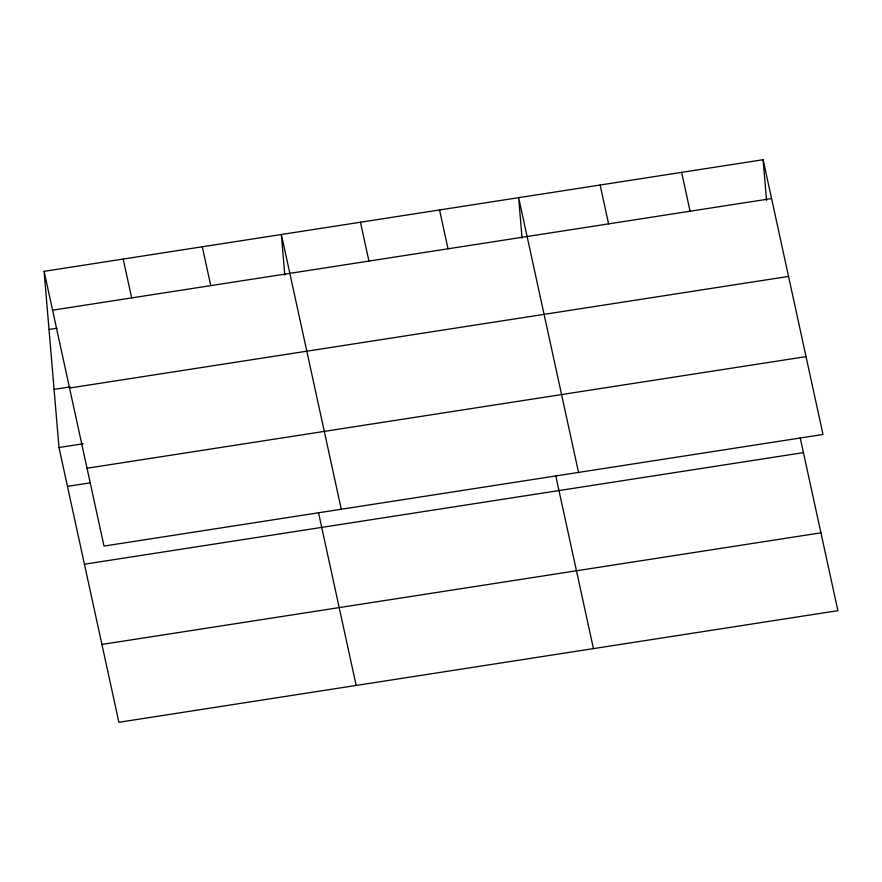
<?xml version="1.0" encoding="UTF-8"?>
<svg xmlns="http://www.w3.org/2000/svg" width="882" height="882" viewBox="0 0 882 882"><rect width="100%" height="100%" fill="white"/><g stroke="black" fill="none" stroke-linecap="round" stroke-linejoin="round"><path stroke-width="1.32" d="M44.1 271.336L763.106 159.719L823.005 434.473L104.01 546.079L44.1 271.336L58.995 447.527L118.894 722.281L837.9 610.664L800.217 437.858M52.567 310.188L771.574 198.571M49.017 329.471L57.054 328.225M54.078 389.381L70.163 386.889M69.546 388.025L788.552 276.419M58.995 447.527L83.117 443.778M87.031 468.232L806.038 356.626M67.462 486.379L90.251 482.84M84.44 564.226L803.436 452.62M101.926 644.433L820.922 532.827M681.621 172.376L690.088 211.228M600.135 185.022L608.602 223.874M578.548 472.421L518.638 197.667L522.067 238.239M555.759 475.806L593.443 648.612M439.556 209.949L448.023 248.801M360.462 222.22L368.93 261.072M341.279 509.245L281.369 234.502L284.798 275.063M318.49 512.629L356.163 685.446M202.276 246.773L210.754 285.636M123.193 259.054L131.661 297.907M763.106 159.719L766.535 200.291"/></g></svg>
